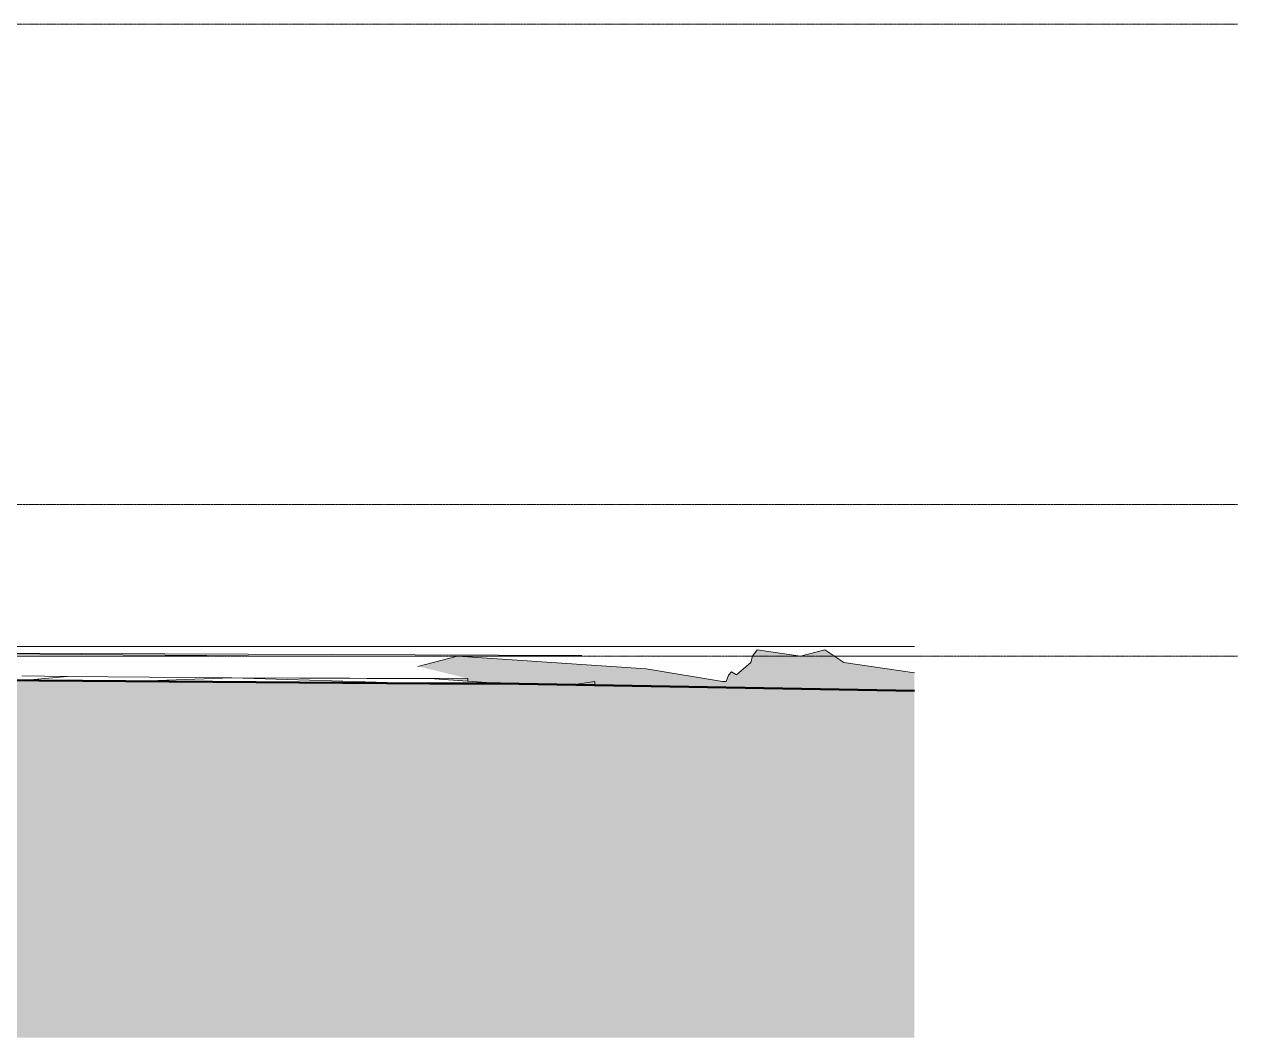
# Model space of a CAD drawing. Header units: millimetres. Extents: x -4612930 to -4329258, y -1064 to 30311.
# Drawn here: x -4496529 to -4477322, y -840 to 15200 of the extents above; entities that cross this region are included whole.
import ezdxf

# ---------------------------------------------------------------- set-up
doc = ezdxf.new("R2010")
doc.units = ezdxf.units.MM
doc.linetypes.add('AEC_Center', pattern=[24, 12, -4, 4, -4])
for name, color, linetype, lineweight in [('A-DETL', 90, 'Continuous', 18), ('A-DETL-GENF', 92, 'Continuous', 5), ('A-FLOR', 192, 'Continuous', 5), ('A-FLOR-LEVL', 51, 'Continuous', 5), ('C-TOPO', 7, 'Continuous', 5)]:
    doc.layers.add(name, color=color, linetype=linetype, lineweight=lineweight)

msp = doc.modelspace()

# ---------------------------------------------------------------- hatches: boundary and pattern name
at = {"layer": 'A-DETL-GENF'}
msp.add_hatch(color=7, dxfattribs=at).paths.add_polyline_path([(-4600274, -840), (-4482440, -840), (-4482440, 4650), (-4488993, 4768), (-4490265, 4769), (-4497596, 4825), (-4506419, 4823), (-4518715, 4700), (-4521397, 4200), (-4526486, 3577), (-4531972, 3962), (-4533348, 4203), (-4539484, 4416), (-4544069, 4414), (-4552864, 4291), (-4563007, 4090), (-4574805, 3861), (-4583401, 3628), (-4589835, 3375), (-4595687, 2554), (-4600274, 2554), (-4600274, 1439)])
at = {"layer": 'C-TOPO'}
for points in [[(-4482440, 4650), (-4482440, 4937), (-4483556, 5100), (-4483855, 5300), (-4484242, 5200), (-4484930, 5300), (-4485002, 5200), (-4485029, 5100), (-4485253, 4906), (-4485338, 4949), (-4485380, 4900), (-4485421, 4800), (-4485475, 4800), (-4486687, 5000), (-4489673, 5200), (-4490298, 5038), (-4489508, 4846), (-4489508, 4803), (-4488993, 4768), (-4487849, 4747), (-4487499, 4800), (-4487499, 4741), (-4483647, 4672)], [(-4489508, 4803), (-4489508, 4846), (-4492566, 4852), (-4490037, 4840), (-4489805, 4824)], [(-4487499, 4741), (-4487499, 4800), (-4487849, 4747), (-4487503, 4741)]]:
    msp.add_hatch(color=256, dxfattribs=at).paths.add_polyline_path(points)

# ---------------------------------------------------------------- linework, layer by layer
at = {"layer": 'A-DETL', "lineweight": 5}
for p, q in [((-4501256, 5350), (-4496150, 5350)), ((-4500442, 5350), (-4495337, 5350)), ((-4499628, 5350), (-4494523, 5350)), ((-4498814, 5350), (-4493709, 5350)), ((-4498001, 5350), (-4492895, 5350)), ((-4497187, 5350), (-4492081, 5350)), ((-4496340, 5350), (-4491234, 5350)), ((-4495494, 5350), (-4490388, 5350)), ((-4494647, 5350), (-4489541, 5350)), ((-4493801, 5350), (-4488695, 5350)), ((-4492954, 5350), (-4487848, 5350)), ((-4492108, 5350), (-4487002, 5350)), ((-4491456, 5350), (-4486351, 5350)), ((-4490643, 5350), (-4485537, 5350)), ((-4489829, 5350), (-4484723, 5350)), ((-4489015, 5350), (-4483909, 5350)), ((-4488201, 5350), (-4483095, 5350)), ((-4487387, 5350), (-4482440, 5350))]:
    msp.add_line(p, q, dxfattribs=at)
at = {"layer": 'A-DETL', "lineweight": 50}
for p, q in [((-4490109, 4768), (-4497366, 4825)), ((-4488993, 4768), (-4490109, 4768)), ((-4482440, 4650), (-4488993, 4768))]:
    msp.add_line(p, q, dxfattribs=at)
at = {"layer": 'A-FLOR'}
for p, q in [((-4498560, 5250), (-4492319, 5200)), ((-4487706, 5208), (-4497746, 5250)), ((-4485808, 5200), (-4486741, 5204)), ((-4496566, 4890), (-4495850, 4875)), ((-4495850, 4875), (-4496491, 4818)), ((-4495850, 4875), (-4493244, 4855)), ((-4493244, 4855), (-4494710, 4804)), ((-4490431, 4771), (-4493244, 4855)), ((-4493244, 4855), (-4490037, 4840)), ((-4490037, 4840), (-4488993, 4768))]:
    msp.add_line(p, q, dxfattribs=at)
at = {"layer": 'A-FLOR-LEVL', "linetype": 'AEC_Center'}
for p, q in [((-4612130, 15200), (-4477322, 15200)), ((-4612130, 7600), (-4477322, 7600)), ((-4612130, 5200), (-4477322, 5200))]:
    msp.add_line(p, q, dxfattribs=at)
at = {"layer": 'C-TOPO'}
for p, q in [((-4499109, 5200), (-4493725, 5200)), ((-4492911, 5200), (-4489997, 5200)), ((-4489673, 5200), (-4490298, 5038)), ((-4486687, 5000), (-4489673, 5200)), ((-4489673, 5200), (-4487764, 5200)), ((-4486400, 5200), (-4485844, 5200)), ((-4485002, 5200), (-4485029, 5100)), ((-4484930, 5300), (-4485002, 5200)), ((-4484242, 5200), (-4484930, 5300)), ((-4483855, 5300), (-4484242, 5200)), ((-4483556, 5100), (-4483855, 5300)), ((-4483706, 5200), (-4482440, 5200)), ((-4485475, 4800), (-4486687, 5000)), ((-4485029, 5100), (-4485253, 4906)), ((-4482870, 5000), (-4483556, 5100)), ((-4482440, 4937), (-4482870, 5000)), ((-4495850, 4875), (-4496566, 4890)), ((-4493244, 4855), (-4495850, 4875)), ((-4489508, 4846), (-4493244, 4855)), ((-4489508, 4846), (-4489508, 4803)), ((-4485380, 4900), (-4485421, 4800)), ((-4485337, 4950), (-4485380, 4900)), ((-4485253, 4906), (-4485337, 4950)), ((-4487499, 4800), (-4487849, 4747)), ((-4487499, 4800), (-4487499, 4741)), ((-4485421, 4800), (-4485475, 4800))]:
    msp.add_line(p, q, dxfattribs=at)

doc.saveas('drawing.dxf')
